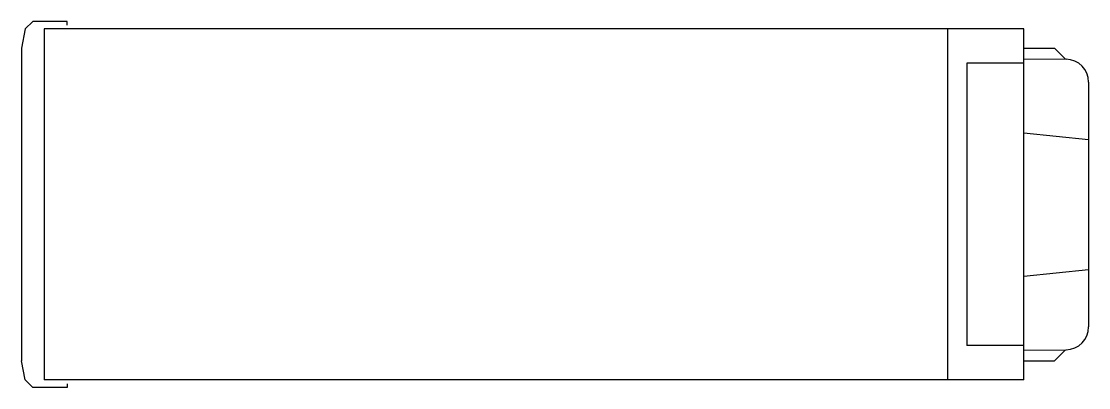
# Model space of a CAD drawing. Header units: millimetres. Extents: x -3211.9 to -3206.3, y 1895.19 to 1897.11.
import ezdxf

# ---------------------------------------------------------------- set-up
doc = ezdxf.new("R2010")
doc.units = ezdxf.units.MM
doc.header["$LTSCALE"] = 10
doc.layers.add('Veículos', color=2, linetype='Continuous')

msp = doc.modelspace()

# ---------------------------------------------------------------- linework, layer by layer
at = {"layer": 'Veículos'}
for p, q in [((-3211.8753, 1897.0715), (-3211.8953, 1896.9715)), ((-3211.8353, 1897.1115), (-3211.8753, 1897.0715)), ((-3211.6553, 1897.1115), (-3211.8353, 1897.1115)), ((-3211.7753, 1897.0715), (-3211.7753, 1895.2315)), ((-3206.6353, 1897.0715), (-3211.7753, 1897.0715)), ((-3211.6553, 1897.0915), (-3211.6553, 1897.1115)), ((-3207.0353, 1897.0715), (-3207.0353, 1895.2315)), ((-3206.6353, 1895.2315), (-3206.6353, 1897.0715)), ((-3211.8953, 1896.9715), (-3211.8953, 1895.3315)), ((-3206.6353, 1896.9715), (-3206.4753, 1896.9715)), ((-3206.4753, 1896.9715), (-3206.4169, 1896.9131)), ((-3206.6353, 1896.8915), (-3206.9353, 1896.8915)), ((-3206.9353, 1896.8915), (-3206.9353, 1895.4115)), ((-3206.6353, 1896.9159), (-3206.4137, 1896.913)), ((-3206.2953, 1896.793), (-3206.2953, 1895.5099)), ((-3206.6353, 1896.5272), (-3206.2953, 1896.4915)), ((-3206.6353, 1895.7757), (-3206.2953, 1895.8115)), ((-3206.6353, 1895.4115), (-3206.9353, 1895.4115)), ((-3206.6353, 1895.387), (-3206.4137, 1895.3899)), ((-3206.4753, 1895.3315), (-3206.4169, 1895.3899)), ((-3211.8753, 1895.2315), (-3211.8953, 1895.3315)), ((-3206.6353, 1895.3315), (-3206.4753, 1895.3315)), ((-3211.8353, 1895.1915), (-3211.8753, 1895.2315)), ((-3206.6353, 1895.2315), (-3211.7753, 1895.2315)), ((-3211.6553, 1895.2115), (-3211.6553, 1895.1915)), ((-3211.6553, 1895.1915), (-3211.8353, 1895.1915))]:
    msp.add_line(p, q, dxfattribs=at)
for centre, start, end in [((-3206.4153, 1896.793), 0, 89.2462), ((-3206.4153, 1895.5099), 270.7538, 0)]:
    msp.add_arc(centre, 0.12, start, end, dxfattribs=at)

doc.saveas('drawing.dxf')
